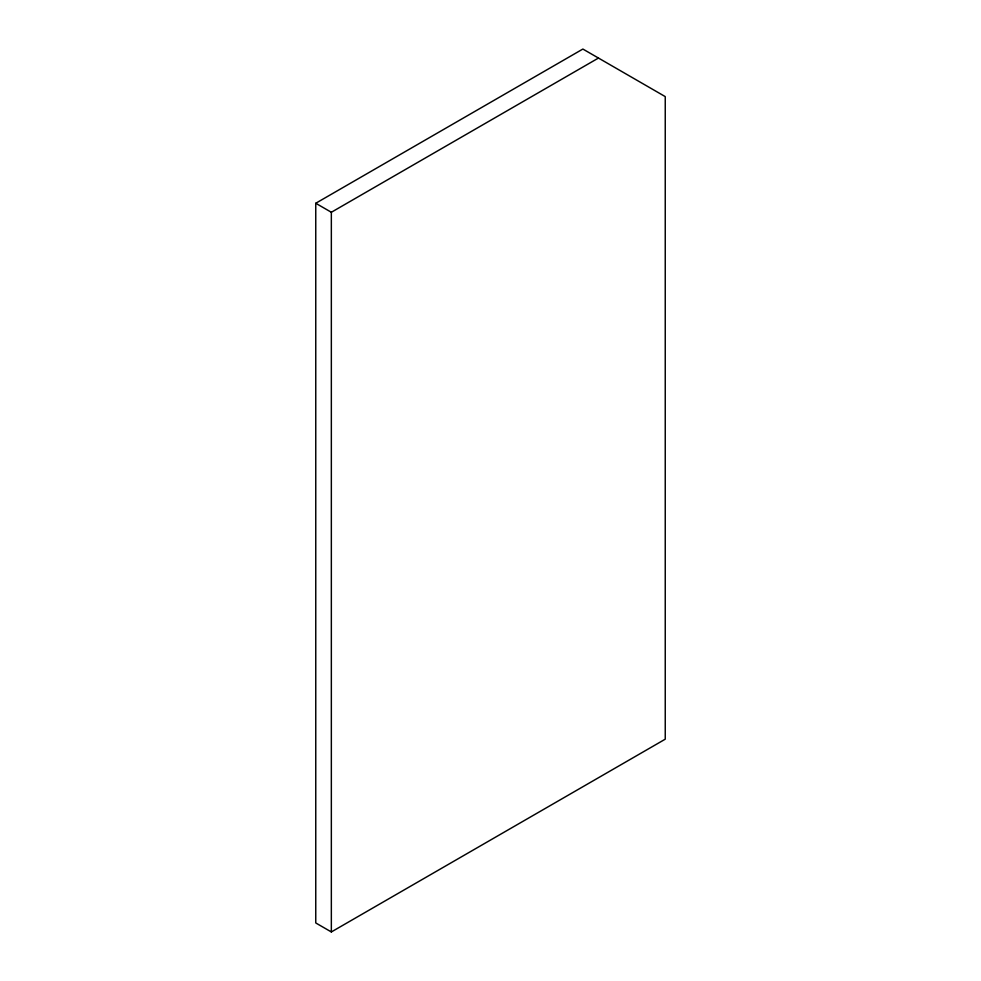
<?xml version="1.0" encoding="UTF-8"?>
<svg xmlns="http://www.w3.org/2000/svg" width="981" height="981" viewBox="0 0 981 981"><rect width="100%" height="100%" fill="white"/><g stroke="black" fill="none" stroke-linecap="round" stroke-linejoin="round"><path stroke-width="1.47" d="M315.759 203.263L582.873 49.05L665.241 96.604L665.241 739.183L331.345 931.95L315.759 922.949L315.759 203.263L331.345 212.264L598.459 58.051M331.345 212.264L331.345 931.95"/></g></svg>
